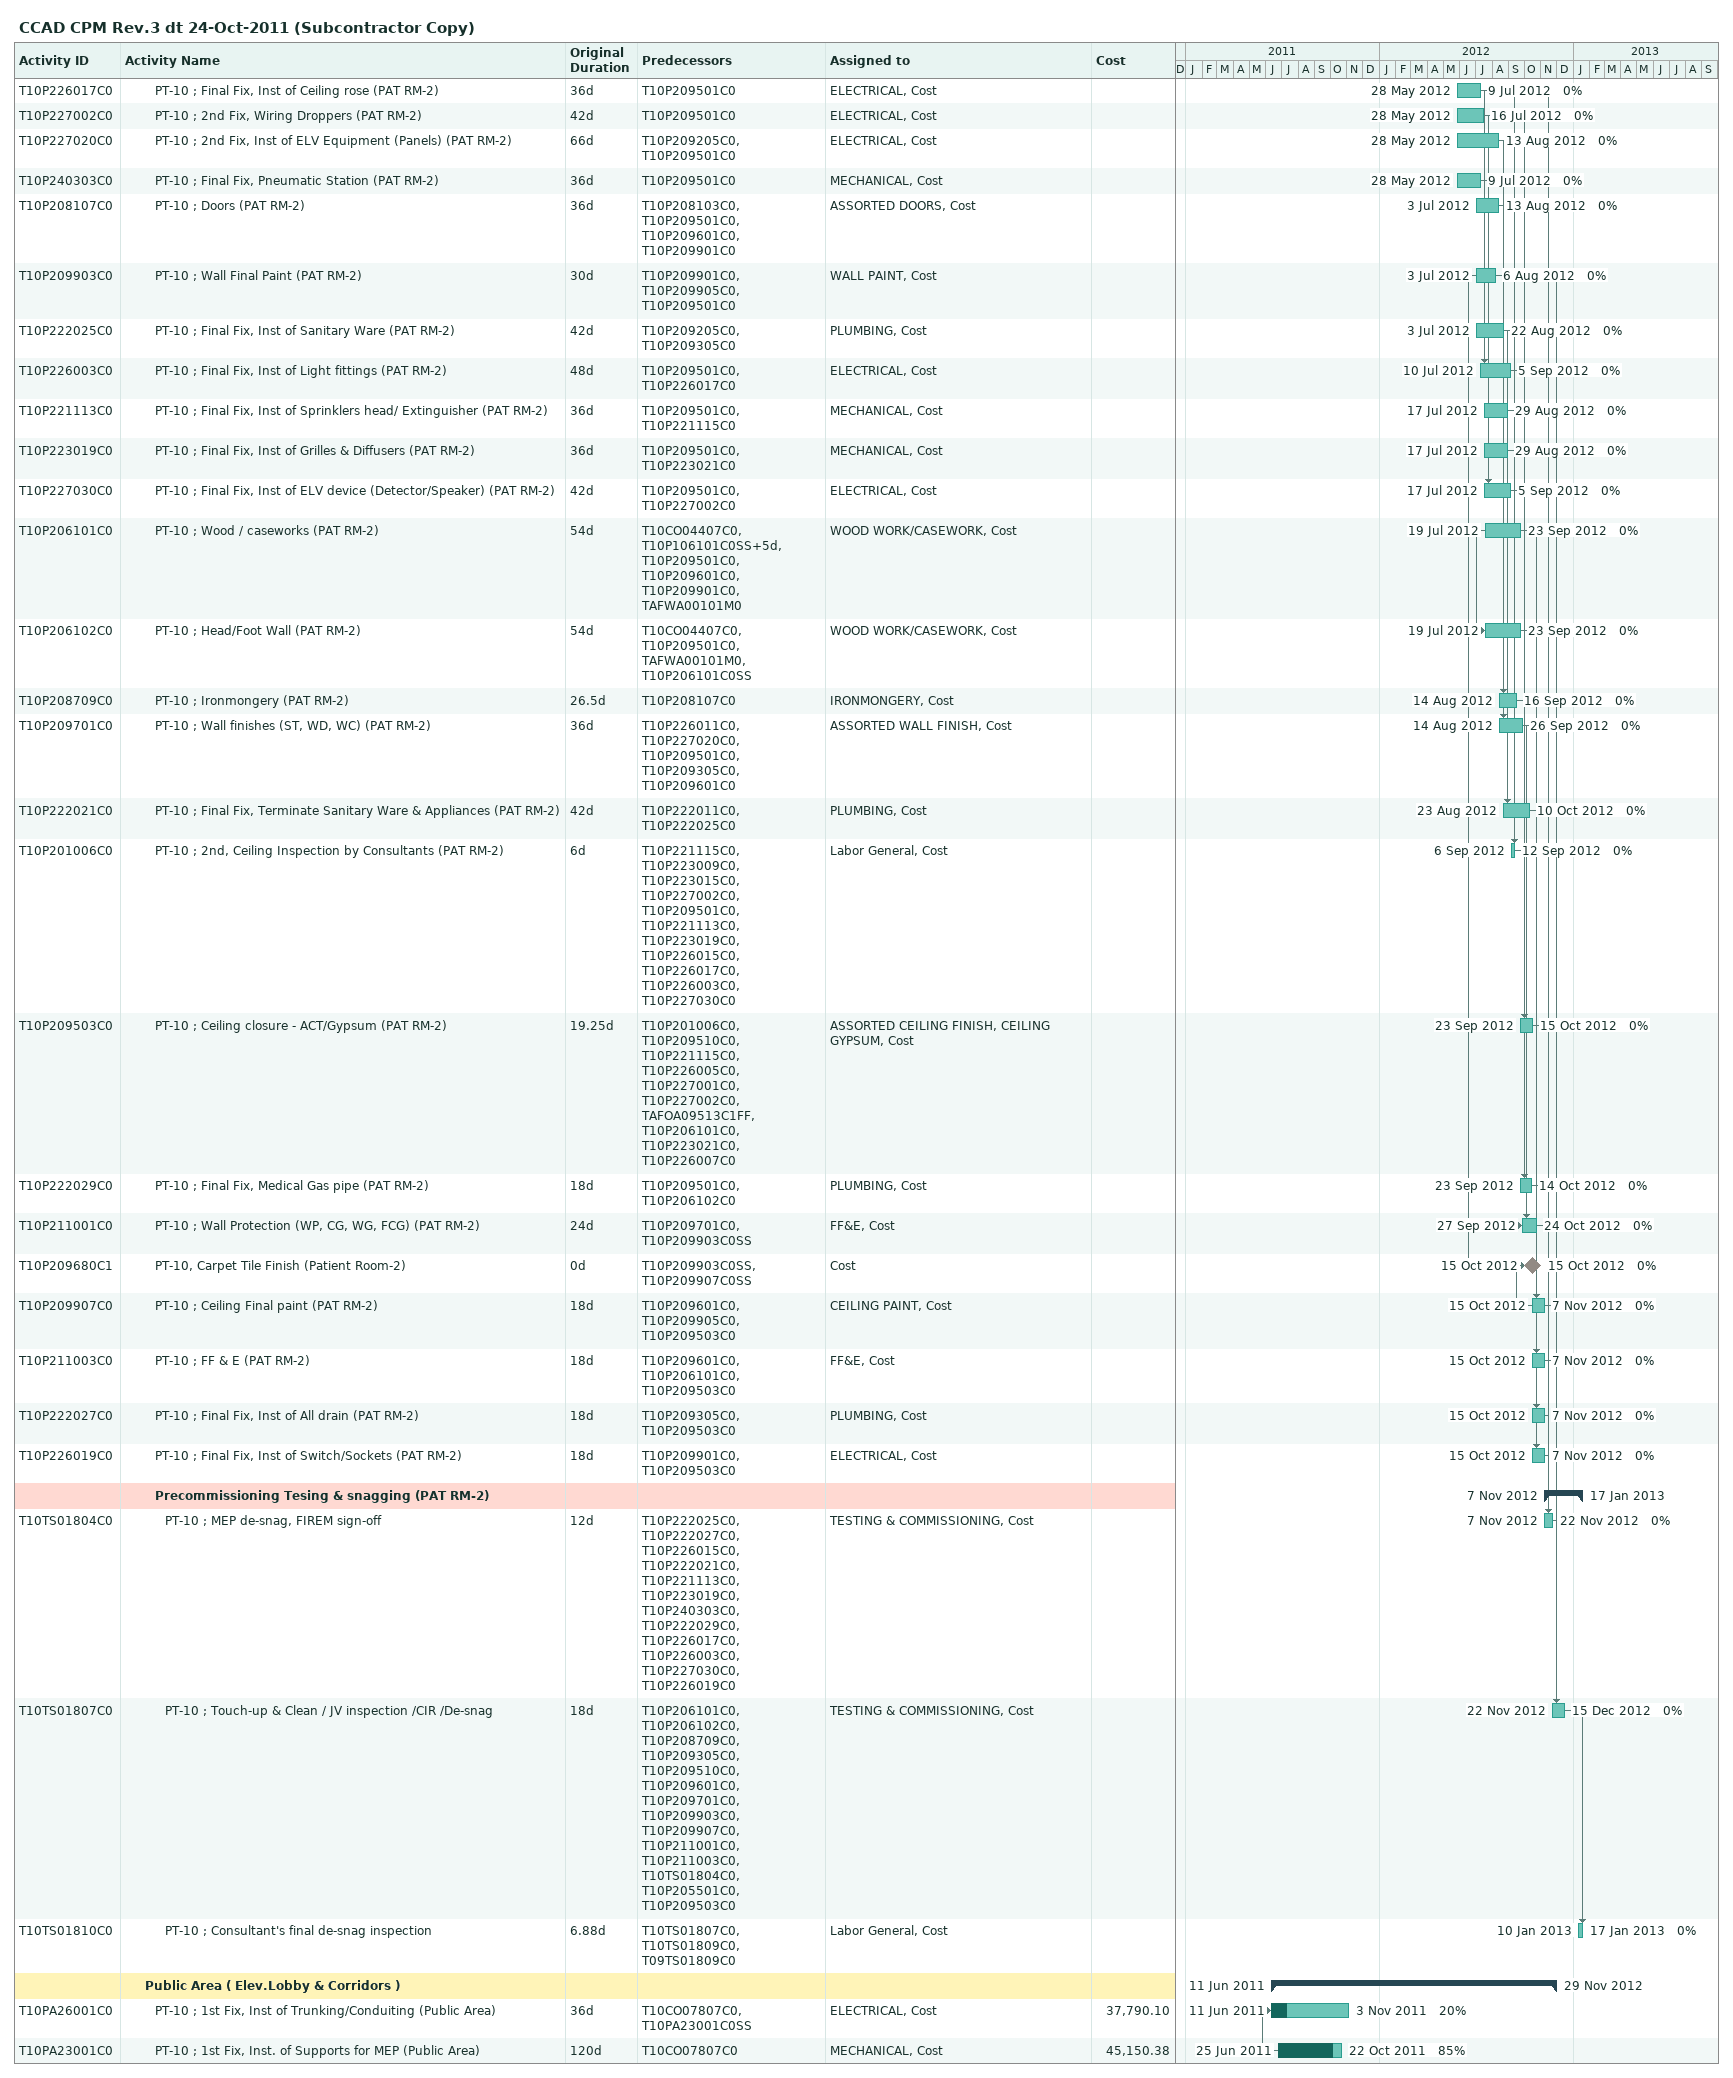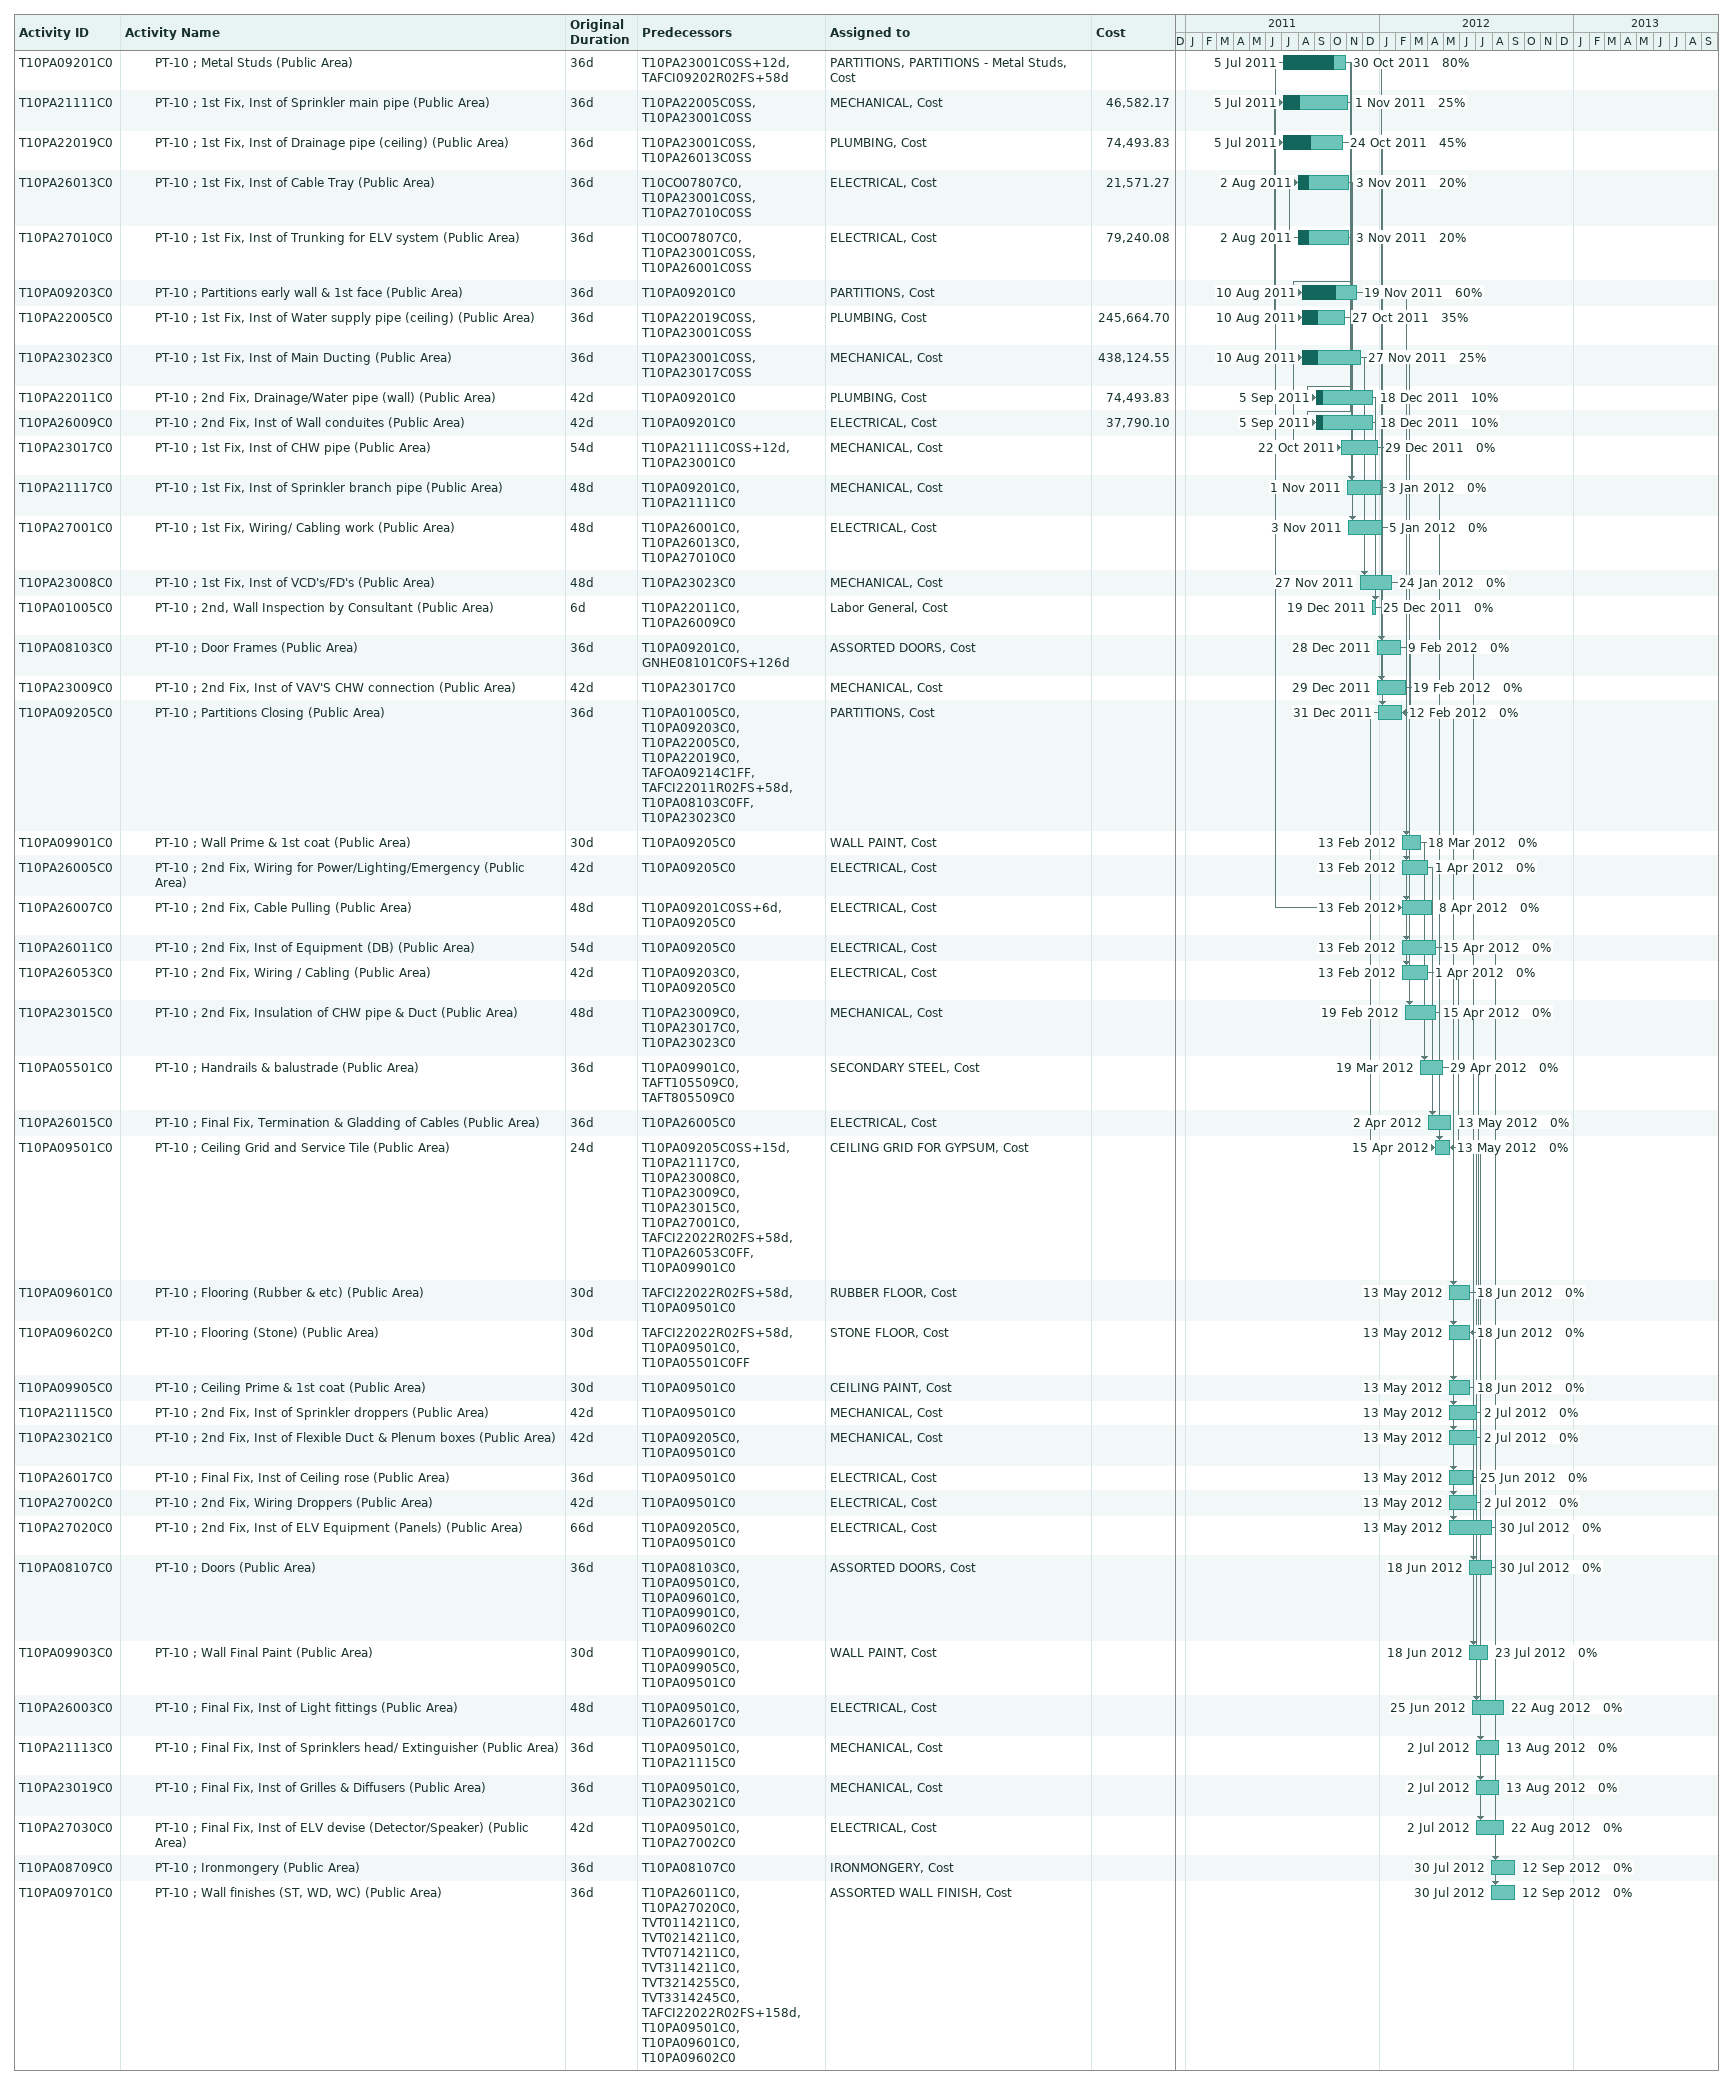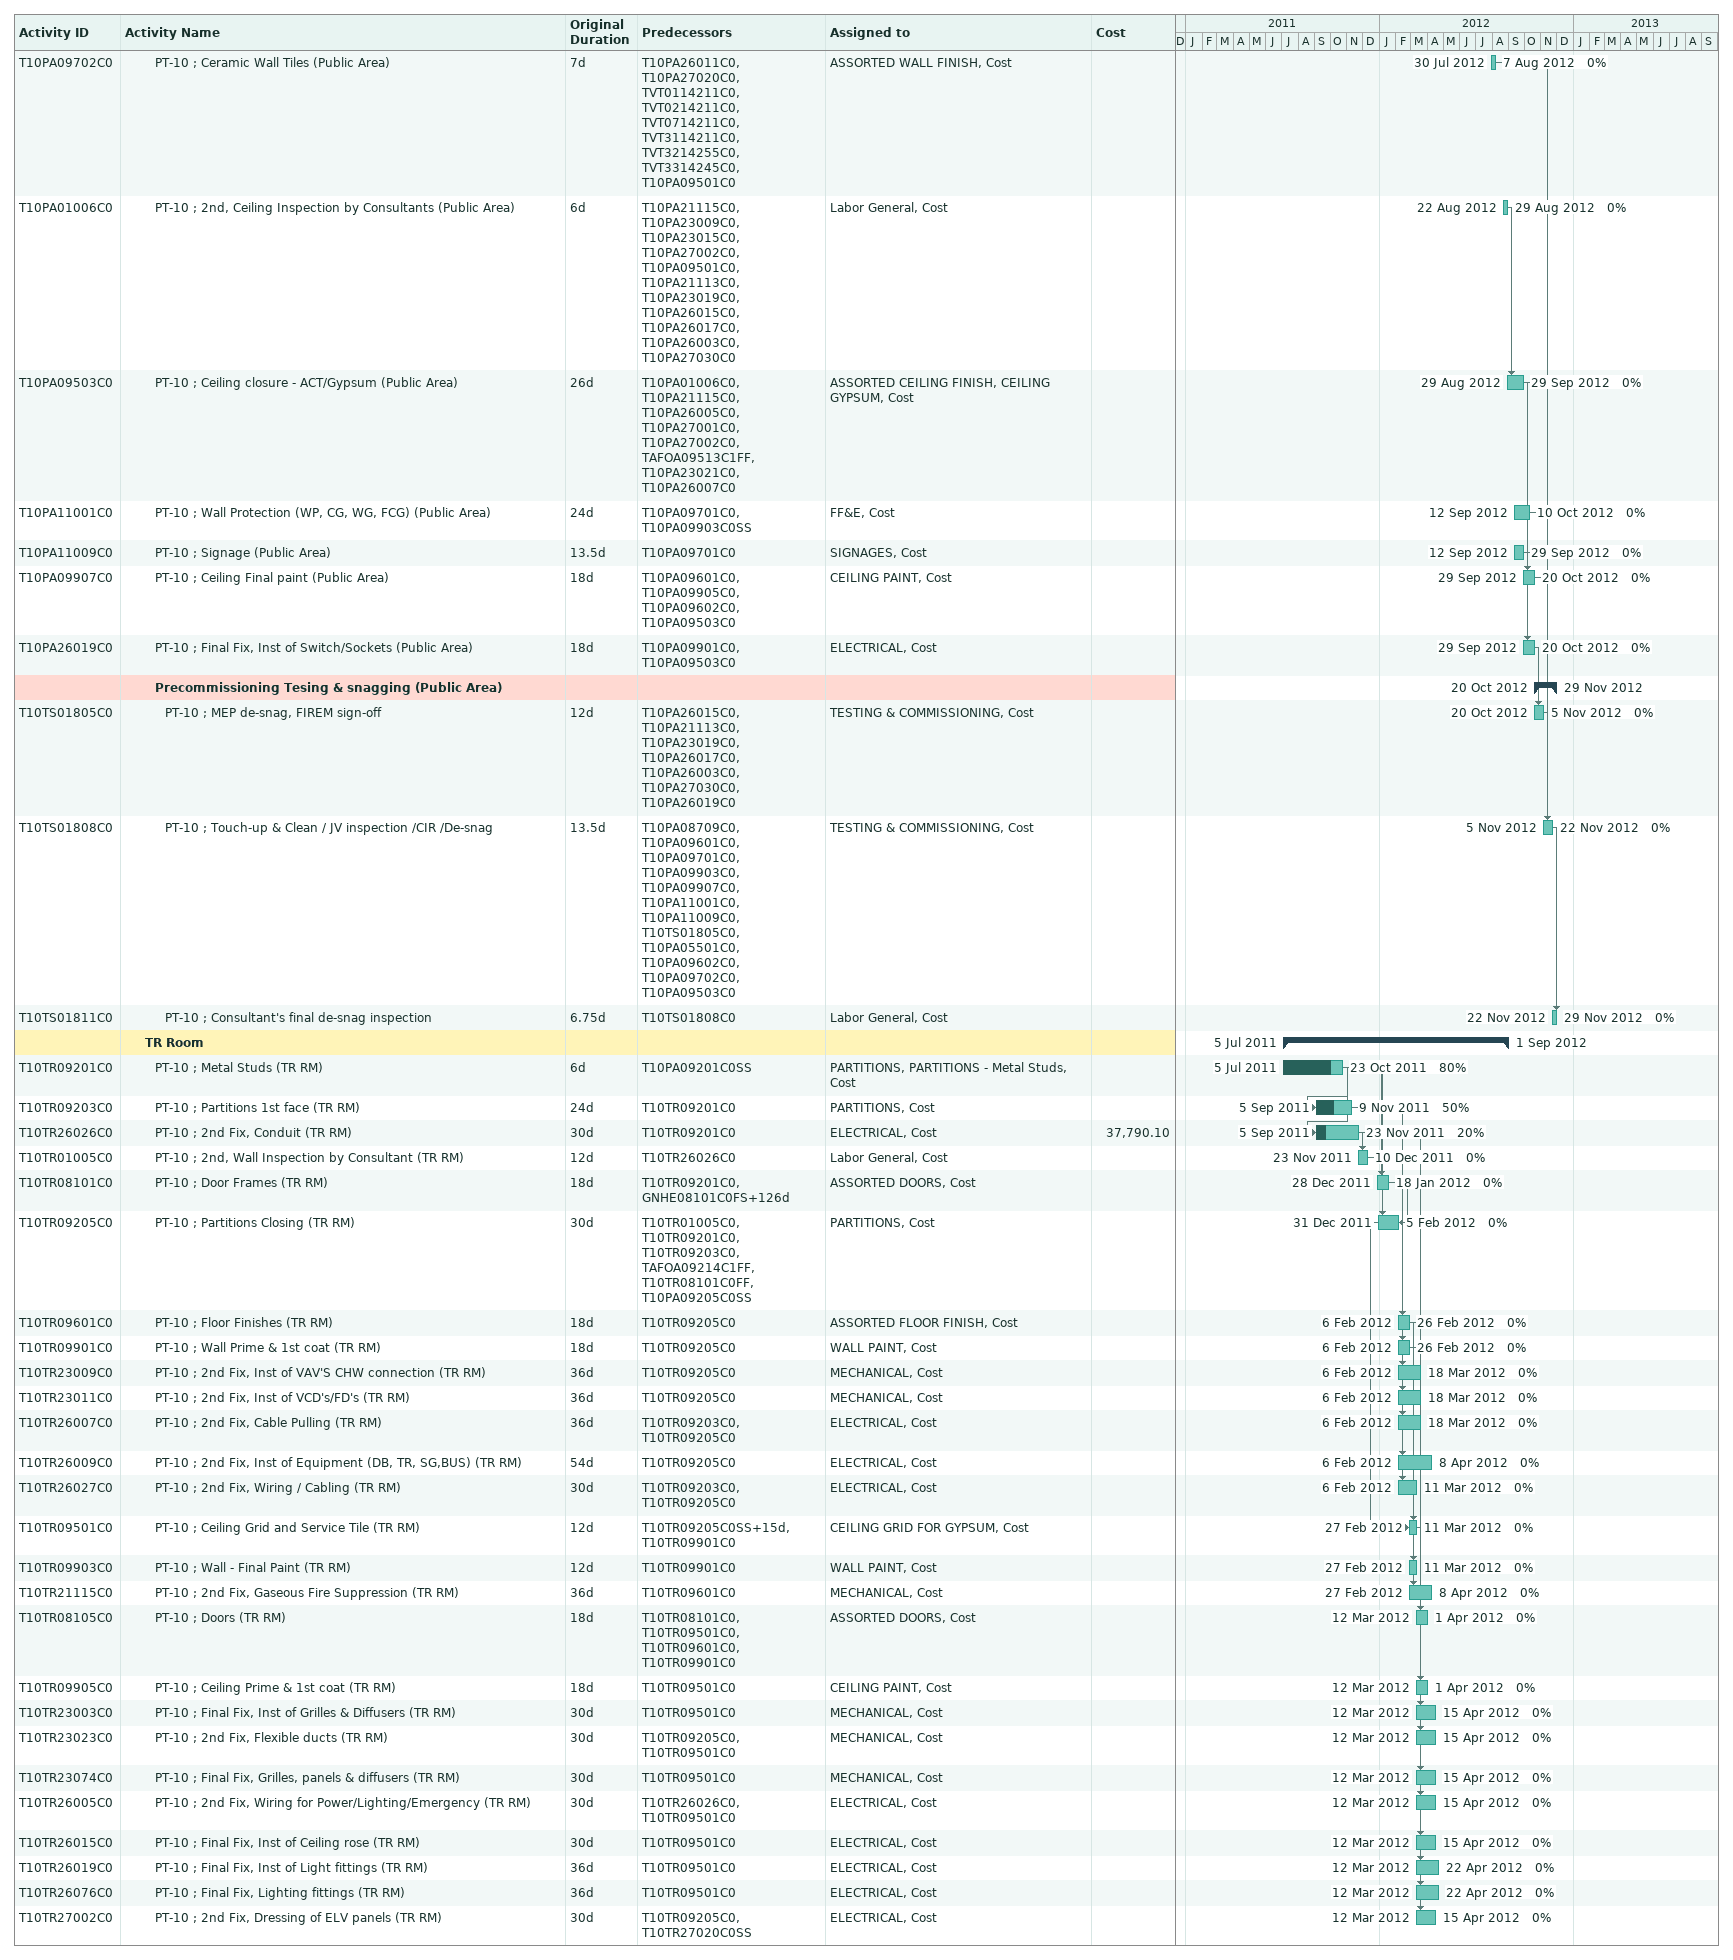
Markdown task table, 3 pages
CCAD CPM Rev.3 dt 24-Oct-2011 (Subcontractor Copy)

| ID | Level | Task | Original duration | Start | Finish | Predecessors | Resources | % complete | Cost |
|---|---|---|---|---|---|---|---|---|---|
| T10P226017C0 | 4 | PT-10 ; Final Fix, Inst of Ceiling rose (PAT RM-2) | 36d | 2012-05-28 | 2012-07-09 | T10P209501C0 | ELECTRICAL, Cost | 0 |  |
| T10P227002C0 | 4 | PT-10 ; 2nd Fix, Wiring Droppers (PAT RM-2) | 42d | 2012-05-28 | 2012-07-16 | T10P209501C0 | ELECTRICAL, Cost | 0 |  |
| T10P227020C0 | 4 | PT-10 ; 2nd Fix, Inst of ELV Equipment (Panels) (PAT RM-2) | 66d | 2012-05-28 | 2012-08-13 | T10P209205C0, T10P209501C0 | ELECTRICAL, Cost | 0 |  |
| T10P240303C0 | 4 | PT-10 ; Final Fix, Pneumatic Station (PAT RM-2) | 36d | 2012-05-28 | 2012-07-09 | T10P209501C0 | MECHANICAL, Cost | 0 |  |
| T10P208107C0 | 4 | PT-10 ; Doors (PAT RM-2) | 36d | 2012-07-03 | 2012-08-13 | T10P208103C0, T10P209501C0, T10P209601C0, T10P209901C0 | ASSORTED DOORS, Cost | 0 |  |
| T10P209903C0 | 4 | PT-10 ; Wall Final Paint (PAT RM-2) | 30d | 2012-07-03 | 2012-08-06 | T10P209901C0, T10P209905C0, T10P209501C0 | WALL PAINT, Cost | 0 |  |
| T10P222025C0 | 4 | PT-10 ; Final Fix, Inst of Sanitary Ware (PAT RM-2) | 42d | 2012-07-03 | 2012-08-22 | T10P209205C0, T10P209305C0 | PLUMBING, Cost | 0 |  |
| T10P226003C0 | 4 | PT-10 ; Final Fix, Inst of Light fittings (PAT RM-2) | 48d | 2012-07-10 | 2012-09-05 | T10P209501C0, T10P226017C0 | ELECTRICAL, Cost | 0 |  |
| T10P221113C0 | 4 | PT-10 ; Final Fix, Inst of Sprinklers head/ Extinguisher (PAT RM-2) | 36d | 2012-07-17 | 2012-08-29 | T10P209501C0, T10P221115C0 | MECHANICAL, Cost | 0 |  |
| T10P223019C0 | 4 | PT-10 ; Final Fix, Inst of Grilles & Diffusers (PAT RM-2) | 36d | 2012-07-17 | 2012-08-29 | T10P209501C0, T10P223021C0 | MECHANICAL, Cost | 0 |  |
| T10P227030C0 | 4 | PT-10 ; Final Fix, Inst of ELV device (Detector/Speaker) (PAT RM-2) | 42d | 2012-07-17 | 2012-09-05 | T10P209501C0, T10P227002C0 | ELECTRICAL, Cost | 0 |  |
| T10P206101C0 | 4 | PT-10 ; Wood / caseworks (PAT RM-2) | 54d | 2012-07-19 | 2012-09-23 | T10CO04407C0, T10P106101C0SS+5d, T10P209501C0, T10P209601C0, T10P209901C0, TAFWA00101M0 | WOOD WORK/CASEWORK, Cost | 0 |  |
| T10P206102C0 | 4 | PT-10 ; Head/Foot Wall (PAT RM-2) | 54d | 2012-07-19 | 2012-09-23 | T10CO04407C0, T10P209501C0, TAFWA00101M0, T10P206101C0SS | WOOD WORK/CASEWORK, Cost | 0 |  |
| T10P208709C0 | 4 | PT-10 ; Ironmongery (PAT RM-2) | 26.5d | 2012-08-14 | 2012-09-16 | T10P208107C0 | IRONMONGERY, Cost | 0 |  |
| T10P209701C0 | 4 | PT-10 ; Wall finishes (ST, WD, WC) (PAT RM-2) | 36d | 2012-08-14 | 2012-09-26 | T10P226011C0, T10P227020C0, T10P209501C0, T10P209305C0, T10P209601C0 | ASSORTED WALL FINISH, Cost | 0 |  |
| T10P222021C0 | 4 | PT-10 ; Final Fix, Terminate Sanitary Ware & Appliances (PAT RM-2) | 42d | 2012-08-23 | 2012-10-10 | T10P222011C0, T10P222025C0 | PLUMBING, Cost | 0 |  |
| T10P201006C0 | 4 | PT-10 ; 2nd, Ceiling Inspection by Consultants (PAT RM-2) | 6d | 2012-09-06 | 2012-09-12 | T10P221115C0, T10P223009C0, T10P223015C0, T10P227002C0, T10P209501C0, T10P221113C0, T10P223019C0, T10P226015C0, T10P226017C0, T10P226003C0, T10P227030C0 | Labor General, Cost | 0 |  |
| T10P209503C0 | 4 | PT-10 ; Ceiling closure - ACT/Gypsum (PAT RM-2) | 19.25d | 2012-09-23 | 2012-10-15 | T10P201006C0, T10P209510C0, T10P221115C0, T10P226005C0, T10P227001C0, T10P227002C0, TAFOA09513C1FF, T10P206101C0, T10P223021C0, T10P226007C0 | ASSORTED CEILING FINISH, CEILING GYPSUM, Cost | 0 |  |
| T10P222029C0 | 4 | PT-10 ; Final Fix, Medical Gas pipe (PAT RM-2) | 18d | 2012-09-23 | 2012-10-14 | T10P209501C0, T10P206102C0 | PLUMBING, Cost | 0 |  |
| T10P211001C0 | 4 | PT-10 ; Wall Protection (WP, CG, WG, FCG) (PAT RM-2) | 24d | 2012-09-27 | 2012-10-24 | T10P209701C0, T10P209903C0SS | FF&E, Cost | 0 |  |
| T10P209680C1 | 4 | PT-10, Carpet Tile Finish (Patient Room-2) | 0d | 2012-10-15 | 2012-10-15 | T10P209903C0SS, T10P209907C0SS | Cost | 0 |  |
| T10P209907C0 | 4 | PT-10 ; Ceiling Final paint (PAT RM-2) | 18d | 2012-10-15 | 2012-11-07 | T10P209601C0, T10P209905C0, T10P209503C0 | CEILING PAINT, Cost | 0 |  |
| T10P211003C0 | 4 | PT-10 ; FF & E (PAT RM-2) | 18d | 2012-10-15 | 2012-11-07 | T10P209601C0, T10P206101C0, T10P209503C0 | FF&E, Cost | 0 |  |
| T10P222027C0 | 4 | PT-10 ; Final Fix, Inst of All drain (PAT RM-2) | 18d | 2012-10-15 | 2012-11-07 | T10P209305C0, T10P209503C0 | PLUMBING, Cost | 0 |  |
| T10P226019C0 | 4 | PT-10 ; Final Fix, Inst of Switch/Sockets (PAT RM-2) | 18d | 2012-10-15 | 2012-11-07 | T10P209901C0, T10P209503C0 | ELECTRICAL, Cost | 0 |  |
|  | 4 | **Precommissioning Tesing & snagging (PAT RM-2)** |  | 2012-11-07 | 2013-01-17 |  |  |  |  |
| T10TS01804C0 | 5 | PT-10 ; MEP de-snag, FIREM sign-off | 12d | 2012-11-07 | 2012-11-22 | T10P222025C0, T10P222027C0, T10P226015C0, T10P222021C0, T10P221113C0, T10P223019C0, T10P240303C0, T10P222029C0, T10P226017C0, T10P226003C0, T10P227030C0, T10P226019C0 | TESTING & COMMISSIONING, Cost | 0 |  |
| T10TS01807C0 | 5 | PT-10 ; Touch-up & Clean / JV inspection /CIR /De-snag | 18d | 2012-11-22 | 2012-12-15 | T10P206101C0, T10P206102C0, T10P208709C0, T10P209305C0, T10P209510C0, T10P209601C0, T10P209701C0, T10P209903C0, T10P209907C0, T10P211001C0, T10P211003C0, T10TS01804C0, T10P205501C0, T10P209503C0 | TESTING & COMMISSIONING, Cost | 0 |  |
| T10TS01810C0 | 5 | PT-10 ; Consultant's final de-snag inspection | 6.88d | 2013-01-10 | 2013-01-17 | T10TS01807C0, T10TS01809C0, T09TS01809C0 | Labor General, Cost | 0 |  |
|  | 3 | **Public Area ( Elev.Lobby & Corridors )** |  | 2011-06-11 | 2012-11-29 |  |  |  |  |
| T10PA26001C0 | 4 | PT-10 ; 1st Fix, Inst of Trunking/Conduiting (Public Area) | 36d | 2011-06-11 | 2011-11-03 | T10CO07807C0, T10PA23001C0SS | ELECTRICAL, Cost | 20 | 37790.10 |
| T10PA23001C0 | 4 | PT-10 ; 1st Fix, Inst. of Supports for MEP (Public Area) | 120d | 2011-06-25 | 2011-10-22 | T10CO07807C0 | MECHANICAL, Cost | 85 | 45150.38 |
| T10PA09201C0 | 4 | PT-10 ; Metal Studs (Public Area) | 36d | 2011-07-05 | 2011-10-30 | T10PA23001C0SS+12d, TAFCI09202R02FS+58d | PARTITIONS, PARTITIONS - Metal Studs, Cost | 80 |  |
| T10PA21111C0 | 4 | PT-10 ; 1st Fix, Inst of Sprinkler main pipe (Public Area) | 36d | 2011-07-05 | 2011-11-01 | T10PA22005C0SS, T10PA23001C0SS | MECHANICAL, Cost | 25 | 46582.17 |
| T10PA22019C0 | 4 | PT-10 ; 1st Fix, Inst of Drainage pipe (ceiling) (Public Area) | 36d | 2011-07-05 | 2011-10-24 | T10PA23001C0SS, T10PA26013C0SS | PLUMBING, Cost | 45 | 74493.83 |
| T10PA26013C0 | 4 | PT-10 ; 1st Fix, Inst of Cable Tray (Public Area) | 36d | 2011-08-02 | 2011-11-03 | T10CO07807C0, T10PA23001C0SS, T10PA27010C0SS | ELECTRICAL, Cost | 20 | 21571.27 |
| T10PA27010C0 | 4 | PT-10 ; 1st Fix, Inst of Trunking for ELV system (Public Area) | 36d | 2011-08-02 | 2011-11-03 | T10CO07807C0, T10PA23001C0SS, T10PA26001C0SS | ELECTRICAL, Cost | 20 | 79240.08 |
| T10PA09203C0 | 4 | PT-10 ; Partitions early wall & 1st face (Public Area) | 36d | 2011-08-10 | 2011-11-19 | T10PA09201C0 | PARTITIONS, Cost | 60 |  |
| T10PA22005C0 | 4 | PT-10 ; 1st Fix, Inst of Water supply pipe (ceiling) (Public Area) | 36d | 2011-08-10 | 2011-10-27 | T10PA22019C0SS, T10PA23001C0SS | PLUMBING, Cost | 35 | 245664.70 |
| T10PA23023C0 | 4 | PT-10 ; 1st Fix, Inst of Main Ducting (Public Area) | 36d | 2011-08-10 | 2011-11-27 | T10PA23001C0SS, T10PA23017C0SS | MECHANICAL, Cost | 25 | 438124.55 |
| T10PA22011C0 | 4 | PT-10 ; 2nd Fix, Drainage/Water pipe (wall) (Public Area) | 42d | 2011-09-05 | 2011-12-18 | T10PA09201C0 | PLUMBING, Cost | 10 | 74493.83 |
| T10PA26009C0 | 4 | PT-10 ; 2nd Fix, Inst of Wall conduites (Public Area) | 42d | 2011-09-05 | 2011-12-18 | T10PA09201C0 | ELECTRICAL, Cost | 10 | 37790.10 |
| T10PA23017C0 | 4 | PT-10 ; 1st Fix, Inst of CHW pipe (Public Area) | 54d | 2011-10-22 | 2011-12-29 | T10PA21111C0SS+12d, T10PA23001C0 | MECHANICAL, Cost | 0 |  |
| T10PA21117C0 | 4 | PT-10 ; 1st Fix, Inst of Sprinkler branch pipe (Public Area) | 48d | 2011-11-01 | 2012-01-03 | T10PA09201C0, T10PA21111C0 | MECHANICAL, Cost | 0 |  |
| T10PA27001C0 | 4 | PT-10 ; 1st Fix, Wiring/ Cabling work (Public Area) | 48d | 2011-11-03 | 2012-01-05 | T10PA26001C0, T10PA26013C0, T10PA27010C0 | ELECTRICAL, Cost | 0 |  |
| T10PA23008C0 | 4 | PT-10 ; 1st Fix, Inst of VCD's/FD's (Public Area) | 48d | 2011-11-27 | 2012-01-24 | T10PA23023C0 | MECHANICAL, Cost | 0 |  |
| T10PA01005C0 | 4 | PT-10 ; 2nd, Wall Inspection by Consultant (Public Area) | 6d | 2011-12-19 | 2011-12-25 | T10PA22011C0, T10PA26009C0 | Labor General, Cost | 0 |  |
| T10PA08103C0 | 4 | PT-10 ; Door Frames (Public Area) | 36d | 2011-12-28 | 2012-02-09 | T10PA09201C0, GNHE08101C0FS+126d | ASSORTED DOORS, Cost | 0 |  |
| T10PA23009C0 | 4 | PT-10 ; 2nd Fix, Inst of VAV'S CHW connection (Public Area) | 42d | 2011-12-29 | 2012-02-19 | T10PA23017C0 | MECHANICAL, Cost | 0 |  |
| T10PA09205C0 | 4 | PT-10 ; Partitions Closing (Public Area) | 36d | 2011-12-31 | 2012-02-12 | T10PA01005C0, T10PA09203C0, T10PA22005C0, T10PA22019C0, TAFOA09214C1FF, TAFCI22011R02FS+58d, T10PA08103C0FF, T10PA23023C0 | PARTITIONS, Cost | 0 |  |
| T10PA09901C0 | 4 | PT-10 ; Wall Prime & 1st coat (Public Area) | 30d | 2012-02-13 | 2012-03-18 | T10PA09205C0 | WALL PAINT, Cost | 0 |  |
| T10PA26005C0 | 4 | PT-10 ; 2nd Fix, Wiring for Power/Lighting/Emergency (Public Area) | 42d | 2012-02-13 | 2012-04-01 | T10PA09205C0 | ELECTRICAL, Cost | 0 |  |
| T10PA26007C0 | 4 | PT-10 ; 2nd Fix, Cable Pulling (Public Area) | 48d | 2012-02-13 | 2012-04-08 | T10PA09201C0SS+6d, T10PA09205C0 | ELECTRICAL, Cost | 0 |  |
| T10PA26011C0 | 4 | PT-10 ; 2nd Fix, Inst of Equipment (DB) (Public Area) | 54d | 2012-02-13 | 2012-04-15 | T10PA09205C0 | ELECTRICAL, Cost | 0 |  |
| T10PA26053C0 | 4 | PT-10 ; 2nd Fix, Wiring / Cabling (Public Area) | 42d | 2012-02-13 | 2012-04-01 | T10PA09203C0, T10PA09205C0 | ELECTRICAL, Cost | 0 |  |
| T10PA23015C0 | 4 | PT-10 ; 2nd Fix, Insulation of CHW pipe & Duct (Public Area) | 48d | 2012-02-19 | 2012-04-15 | T10PA23009C0, T10PA23017C0, T10PA23023C0 | MECHANICAL, Cost | 0 |  |
| T10PA05501C0 | 4 | PT-10 ; Handrails & balustrade (Public Area) | 36d | 2012-03-19 | 2012-04-29 | T10PA09901C0, TAFT105509C0, TAFT805509C0 | SECONDARY STEEL, Cost | 0 |  |
| T10PA26015C0 | 4 | PT-10 ; Final Fix, Termination & Gladding of Cables (Public Area) | 36d | 2012-04-02 | 2012-05-13 | T10PA26005C0 | ELECTRICAL, Cost | 0 |  |
| T10PA09501C0 | 4 | PT-10 ; Ceiling Grid and Service Tile (Public Area) | 24d | 2012-04-15 | 2012-05-13 | T10PA09205C0SS+15d, T10PA21117C0, T10PA23008C0, T10PA23009C0, T10PA23015C0, T10PA27001C0, TAFCI22022R02FS+58d, T10PA26053C0FF, T10PA09901C0 | CEILING GRID FOR GYPSUM, Cost | 0 |  |
| T10PA09601C0 | 4 | PT-10 ; Flooring (Rubber & etc) (Public Area) | 30d | 2012-05-13 | 2012-06-18 | TAFCI22022R02FS+58d, T10PA09501C0 | RUBBER FLOOR, Cost | 0 |  |
| T10PA09602C0 | 4 | PT-10 ; Flooring (Stone) (Public Area) | 30d | 2012-05-13 | 2012-06-18 | TAFCI22022R02FS+58d, T10PA09501C0, T10PA05501C0FF | STONE FLOOR, Cost | 0 |  |
| T10PA09905C0 | 4 | PT-10 ; Ceiling Prime & 1st coat (Public Area) | 30d | 2012-05-13 | 2012-06-18 | T10PA09501C0 | CEILING PAINT, Cost | 0 |  |
| T10PA21115C0 | 4 | PT-10 ; 2nd Fix, Inst of Sprinkler droppers (Public Area) | 42d | 2012-05-13 | 2012-07-02 | T10PA09501C0 | MECHANICAL, Cost | 0 |  |
| T10PA23021C0 | 4 | PT-10 ; 2nd Fix, Inst of Flexible Duct & Plenum boxes (Public Area) | 42d | 2012-05-13 | 2012-07-02 | T10PA09205C0, T10PA09501C0 | MECHANICAL, Cost | 0 |  |
| T10PA26017C0 | 4 | PT-10 ; Final Fix, Inst of Ceiling rose (Public Area) | 36d | 2012-05-13 | 2012-06-25 | T10PA09501C0 | ELECTRICAL, Cost | 0 |  |
| T10PA27002C0 | 4 | PT-10 ; 2nd Fix, Wiring Droppers (Public Area) | 42d | 2012-05-13 | 2012-07-02 | T10PA09501C0 | ELECTRICAL, Cost | 0 |  |
| T10PA27020C0 | 4 | PT-10 ; 2nd Fix, Inst of ELV Equipment (Panels) (Public Area) | 66d | 2012-05-13 | 2012-07-30 | T10PA09205C0, T10PA09501C0 | ELECTRICAL, Cost | 0 |  |
| T10PA08107C0 | 4 | PT-10 ; Doors (Public Area) | 36d | 2012-06-18 | 2012-07-30 | T10PA08103C0, T10PA09501C0, T10PA09601C0, T10PA09901C0, T10PA09602C0 | ASSORTED DOORS, Cost | 0 |  |
| T10PA09903C0 | 4 | PT-10 ; Wall Final Paint (Public Area) | 30d | 2012-06-18 | 2012-07-23 | T10PA09901C0, T10PA09905C0, T10PA09501C0 | WALL PAINT, Cost | 0 |  |
| T10PA26003C0 | 4 | PT-10 ; Final Fix, Inst of Light fittings (Public Area) | 48d | 2012-06-25 | 2012-08-22 | T10PA09501C0, T10PA26017C0 | ELECTRICAL, Cost | 0 |  |
| T10PA21113C0 | 4 | PT-10 ; Final Fix, Inst of Sprinklers head/ Extinguisher (Public Area) | 36d | 2012-07-02 | 2012-08-13 | T10PA09501C0, T10PA21115C0 | MECHANICAL, Cost | 0 |  |
| T10PA23019C0 | 4 | PT-10 ; Final Fix, Inst of Grilles & Diffusers (Public Area) | 36d | 2012-07-02 | 2012-08-13 | T10PA09501C0, T10PA23021C0 | MECHANICAL, Cost | 0 |  |
| T10PA27030C0 | 4 | PT-10 ; Final Fix, Inst of ELV devise (Detector/Speaker) (Public Area) | 42d | 2012-07-02 | 2012-08-22 | T10PA09501C0, T10PA27002C0 | ELECTRICAL, Cost | 0 |  |
| T10PA08709C0 | 4 | PT-10 ; Ironmongery (Public Area) | 36d | 2012-07-30 | 2012-09-12 | T10PA08107C0 | IRONMONGERY, Cost | 0 |  |
| T10PA09701C0 | 4 | PT-10 ; Wall finishes (ST, WD, WC) (Public Area) | 36d | 2012-07-30 | 2012-09-12 | T10PA26011C0, T10PA27020C0, TVT0114211C0, TVT0214211C0, TVT0714211C0, TVT3114211C0, TVT3214255C0, TVT3314245C0, TAFCI22022R02FS+158d, T10PA09501C0, T10PA09601C0, T10PA09602C0 | ASSORTED WALL FINISH, Cost | 0 |  |
| T10PA09702C0 | 4 | PT-10 ; Ceramic Wall Tiles (Public Area) | 7d | 2012-07-30 | 2012-08-07 | T10PA26011C0, T10PA27020C0, TVT0114211C0, TVT0214211C0, TVT0714211C0, TVT3114211C0, TVT3214255C0, TVT3314245C0, T10PA09501C0 | ASSORTED WALL FINISH, Cost | 0 |  |
| T10PA01006C0 | 4 | PT-10 ; 2nd, Ceiling Inspection by Consultants (Public Area) | 6d | 2012-08-22 | 2012-08-29 | T10PA21115C0, T10PA23009C0, T10PA23015C0, T10PA27002C0, T10PA09501C0, T10PA21113C0, T10PA23019C0, T10PA26015C0, T10PA26017C0, T10PA26003C0, T10PA27030C0 | Labor General, Cost | 0 |  |
| T10PA09503C0 | 4 | PT-10 ; Ceiling closure - ACT/Gypsum (Public Area) | 26d | 2012-08-29 | 2012-09-29 | T10PA01006C0, T10PA21115C0, T10PA26005C0, T10PA27001C0, T10PA27002C0, TAFOA09513C1FF, T10PA23021C0, T10PA26007C0 | ASSORTED CEILING FINISH, CEILING GYPSUM, Cost | 0 |  |
| T10PA11001C0 | 4 | PT-10 ; Wall Protection (WP, CG, WG, FCG) (Public Area) | 24d | 2012-09-12 | 2012-10-10 | T10PA09701C0, T10PA09903C0SS | FF&E, Cost | 0 |  |
| T10PA11009C0 | 4 | PT-10 ; Signage (Public Area) | 13.5d | 2012-09-12 | 2012-09-29 | T10PA09701C0 | SIGNAGES, Cost | 0 |  |
| T10PA09907C0 | 4 | PT-10 ; Ceiling Final paint (Public Area) | 18d | 2012-09-29 | 2012-10-20 | T10PA09601C0, T10PA09905C0, T10PA09602C0, T10PA09503C0 | CEILING PAINT, Cost | 0 |  |
| T10PA26019C0 | 4 | PT-10 ; Final Fix, Inst of Switch/Sockets (Public Area) | 18d | 2012-09-29 | 2012-10-20 | T10PA09901C0, T10PA09503C0 | ELECTRICAL, Cost | 0 |  |
|  | 4 | **Precommissioning Tesing & snagging (Public Area)** |  | 2012-10-20 | 2012-11-29 |  |  |  |  |
| T10TS01805C0 | 5 | PT-10 ; MEP de-snag, FIREM sign-off | 12d | 2012-10-20 | 2012-11-05 | T10PA26015C0, T10PA21113C0, T10PA23019C0, T10PA26017C0, T10PA26003C0, T10PA27030C0, T10PA26019C0 | TESTING & COMMISSIONING, Cost | 0 |  |
| T10TS01808C0 | 5 | PT-10 ; Touch-up & Clean / JV inspection /CIR /De-snag | 13.5d | 2012-11-05 | 2012-11-22 | T10PA08709C0, T10PA09601C0, T10PA09701C0, T10PA09903C0, T10PA09907C0, T10PA11001C0, T10PA11009C0, T10TS01805C0, T10PA05501C0, T10PA09602C0, T10PA09702C0, T10PA09503C0 | TESTING & COMMISSIONING, Cost | 0 |  |
| T10TS01811C0 | 5 | PT-10 ; Consultant's final de-snag inspection | 6.75d | 2012-11-22 | 2012-11-29 | T10TS01808C0 | Labor General, Cost | 0 |  |
|  | 3 | **TR Room** |  | 2011-07-05 | 2012-09-01 |  |  |  |  |
| T10TR09201C0 | 4 | PT-10 ; Metal Studs (TR RM) | 6d | 2011-07-05 | 2011-10-23 | T10PA09201C0SS | PARTITIONS, PARTITIONS - Metal Studs, Cost | 80 |  |
| T10TR09203C0 | 4 | PT-10 ; Partitions 1st face (TR RM) | 24d | 2011-09-05 | 2011-11-09 | T10TR09201C0 | PARTITIONS, Cost | 50 |  |
| T10TR26026C0 | 4 | PT-10 ; 2nd Fix, Conduit (TR RM) | 30d | 2011-09-05 | 2011-11-23 | T10TR09201C0 | ELECTRICAL, Cost | 20 | 37790.10 |
| T10TR01005C0 | 4 | PT-10 ; 2nd, Wall Inspection by Consultant (TR RM) | 12d | 2011-11-23 | 2011-12-10 | T10TR26026C0 | Labor General, Cost | 0 |  |
| T10TR08101C0 | 4 | PT-10 ; Door Frames (TR RM) | 18d | 2011-12-28 | 2012-01-18 | T10TR09201C0, GNHE08101C0FS+126d | ASSORTED DOORS, Cost | 0 |  |
| T10TR09205C0 | 4 | PT-10 ; Partitions Closing (TR RM) | 30d | 2011-12-31 | 2012-02-05 | T10TR01005C0, T10TR09201C0, T10TR09203C0, TAFOA09214C1FF, T10TR08101C0FF, T10PA09205C0SS | PARTITIONS, Cost | 0 |  |
| T10TR09601C0 | 4 | PT-10 ; Floor Finishes (TR RM) | 18d | 2012-02-06 | 2012-02-26 | T10TR09205C0 | ASSORTED FLOOR FINISH, Cost | 0 |  |
| T10TR09901C0 | 4 | PT-10 ; Wall Prime & 1st coat (TR RM) | 18d | 2012-02-06 | 2012-02-26 | T10TR09205C0 | WALL PAINT, Cost | 0 |  |
| T10TR23009C0 | 4 | PT-10 ; 2nd Fix, Inst of VAV'S CHW connection (TR RM) | 36d | 2012-02-06 | 2012-03-18 | T10TR09205C0 | MECHANICAL, Cost | 0 |  |
| T10TR23011C0 | 4 | PT-10 ; 2nd Fix, Inst of VCD's/FD's (TR RM) | 36d | 2012-02-06 | 2012-03-18 | T10TR09205C0 | MECHANICAL, Cost | 0 |  |
| T10TR26007C0 | 4 | PT-10 ; 2nd Fix, Cable Pulling (TR RM) | 36d | 2012-02-06 | 2012-03-18 | T10TR09203C0, T10TR09205C0 | ELECTRICAL, Cost | 0 |  |
| T10TR26009C0 | 4 | PT-10 ; 2nd Fix, Inst of Equipment (DB, TR, SG,BUS) (TR RM) | 54d | 2012-02-06 | 2012-04-08 | T10TR09205C0 | ELECTRICAL, Cost | 0 |  |
| T10TR26027C0 | 4 | PT-10 ; 2nd Fix, Wiring / Cabling (TR RM) | 30d | 2012-02-06 | 2012-03-11 | T10TR09203C0, T10TR09205C0 | ELECTRICAL, Cost | 0 |  |
| T10TR09501C0 | 4 | PT-10 ; Ceiling Grid and Service Tile (TR RM) | 12d | 2012-02-27 | 2012-03-11 | T10TR09205C0SS+15d, T10TR09901C0 | CEILING GRID FOR GYPSUM, Cost | 0 |  |
| T10TR09903C0 | 4 | PT-10 ; Wall - Final Paint (TR RM) | 12d | 2012-02-27 | 2012-03-11 | T10TR09901C0 | WALL PAINT, Cost | 0 |  |
| T10TR21115C0 | 4 | PT-10 ; 2nd Fix, Gaseous Fire Suppression (TR RM) | 36d | 2012-02-27 | 2012-04-08 | T10TR09601C0 | MECHANICAL, Cost | 0 |  |
| T10TR08105C0 | 4 | PT-10 ; Doors (TR RM) | 18d | 2012-03-12 | 2012-04-01 | T10TR08101C0, T10TR09501C0, T10TR09601C0, T10TR09901C0 | ASSORTED DOORS, Cost | 0 |  |
| T10TR09905C0 | 4 | PT-10 ; Ceiling Prime & 1st coat (TR RM) | 18d | 2012-03-12 | 2012-04-01 | T10TR09501C0 | CEILING PAINT, Cost | 0 |  |
| T10TR23003C0 | 4 | PT-10 ; Final Fix, Inst of Grilles & Diffusers (TR RM) | 30d | 2012-03-12 | 2012-04-15 | T10TR09501C0 | MECHANICAL, Cost | 0 |  |
| T10TR23023C0 | 4 | PT-10 ; 2nd Fix, Flexible ducts (TR RM) | 30d | 2012-03-12 | 2012-04-15 | T10TR09205C0, T10TR09501C0 | MECHANICAL, Cost | 0 |  |
| T10TR23074C0 | 4 | PT-10 ; Final Fix, Grilles, panels & diffusers (TR RM) | 30d | 2012-03-12 | 2012-04-15 | T10TR09501C0 | MECHANICAL, Cost | 0 |  |
| T10TR26005C0 | 4 | PT-10 ; 2nd Fix, Wiring for Power/Lighting/Emergency (TR RM) | 30d | 2012-03-12 | 2012-04-15 | T10TR26026C0, T10TR09501C0 | ELECTRICAL, Cost | 0 |  |
| T10TR26015C0 | 4 | PT-10 ; Final Fix, Inst of Ceiling rose (TR RM) | 30d | 2012-03-12 | 2012-04-15 | T10TR09501C0 | ELECTRICAL, Cost | 0 |  |
| T10TR26019C0 | 4 | PT-10 ; Final Fix, Inst of Light fittings (TR RM) | 36d | 2012-03-12 | 2012-04-22 | T10TR09501C0 | ELECTRICAL, Cost | 0 |  |
| T10TR26076C0 | 4 | PT-10 ; Final Fix, Lighting fittings (TR RM) | 36d | 2012-03-12 | 2012-04-22 | T10TR09501C0 | ELECTRICAL, Cost | 0 |  |
| T10TR27002C0 | 4 | PT-10 ; 2nd Fix, Dressing of ELV panels (TR RM) | 30d | 2012-03-12 | 2012-04-15 | T10TR09205C0, T10TR27020C0SS | ELECTRICAL, Cost | 0 |  |
